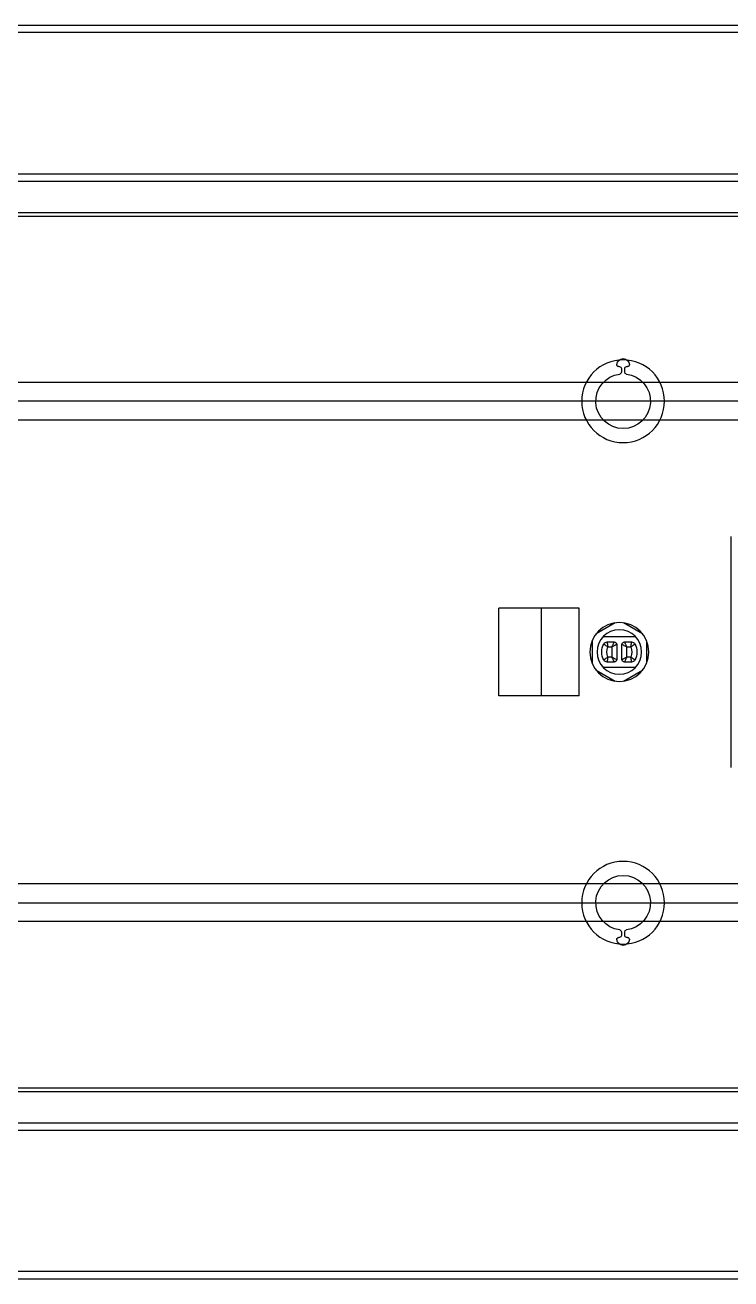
# Model space of a CAD drawing. Extents: x -12047294 to -5625356, y -1456591 to -622873.
# Drawn here: x -6041275 to -6040993, y -726074 to -725574 of the extents above; entities that cross this region are included whole.
import ezdxf

# ---------------------------------------------------------------- set-up
doc = ezdxf.new("R2010")
doc.units = 0
doc.header["$LTSCALE"] = 10
doc.header["$MEASUREMENT"] = 0
for name, color, linetype in [('03__ASM_ALL_CURVES', 7, 'Continuous'), ('06__ASM_ALL_SURFS', 7, 'Continuous'), ('COSMETICS', 7, 'Continuous'), ('ROUNDS', 7, 'Continuous'), ('洗碗间-设备', 1, 'Continuous')]:
    doc.layers.add(name, color=color, linetype=linetype)

# ---------------------------------------------------------------- blocks, each defined once
blk = doc.blocks.new('A$C4BD25D8E')
at = {"color": 3, "linetype": 'Continuous'}
for p, q in [((260.6, 342.5), (-1536.4, 342.5)), ((-1089.3, 206.32), (-1089.65, 206.32)), ((-1088.55, 204.07), (-1088.55, 205.57)), ((-1087.25, 205.57), (-1087.25, 204.07)), ((-1086.15, 206.32), (-1086.5, 206.32)), ((-1088.55, -20.57), (-1088.55, -19.07)), ((-1087.25, -19.07), (-1087.25, -20.57)), ((-1089.65, -21.32), (-1089.3, -21.32)), ((-1086.5, -21.32), (-1086.15, -21.32)), ((260.6, -157.5), (-1536.4, -157.5))]:
    blk.add_line(p, q, dxfattribs=at)
at = {"color": 9, "linetype": 'Continuous'}
for p, q in [((-1537.9, 339.5), (262.1, 339.5)), ((260.6, 283.2), (-1536.4, 283.2)), ((260.6, 280.3), (-1536.4, 280.3)), ((260.6, 267.8), (-1536.4, 267.8)), ((260.6, 266.35), (-1536.4, 266.35)), ((260.6, -81.35), (-1536.4, -81.35)), ((260.6, -82.8), (-1536.4, -82.8)), ((260.6, -95.3), (-1536.4, -95.3)), ((260.6, -98.2), (-1536.4, -98.2)), ((-1537.9, -154.5), (262.1, -154.5))]:
    blk.add_line(p, q, dxfattribs=at)
at = {"color": 6, "linetype": 'Continuous'}
blk.add_line((-1130.9, 138.5), (-1130.9, 46.5), dxfattribs=at)
at = {"color": 7, "linetype": 'Continuous'}
for p, q in [((-1070.4, 75), (-1070.4, 110)), ((-1070.4, 110), (-1038.4, 110)), ((-1055.4, 75), (-1055.4, 110)), ((-1038.4, 75), (-1038.4, 110)), ((-1095.65, 99.75), (-1088.05, 104.13)), ((-1084.75, 104.13), (-1077.15, 99.75)), ((-1097.3, 88.11), (-1097.3, 96.89)), ((-1092.9, 98.58), (-1079.9, 98.58)), ((-1075.5, 96.89), (-1075.5, 88.11)), ((-1088.05, 80.87), (-1095.65, 85.25)), ((-1079.9, 86.42), (-1092.9, 86.42)), ((-1077.15, 85.25), (-1084.75, 80.87)), ((-1070.4, 75), (-1038.4, 75))]:
    blk.add_line(p, q, dxfattribs=at)
for radius in [11.75, 8.9]:
    blk.add_circle((-1086.4, 92.5), radius, dxfattribs=at)
at = {"color": 3, "linetype": 'Continuous'}
for centre, radius, start, end in [((-1087.9, 207), 2.5, 2.1614, 177.8386), ((-1089.65, 207.07), 0.75, 177.8386, 270), ((-1089.3, 205.57), 0.75, 0, 90), ((-1086.5, 205.57), 0.75, 90, 180), ((-1086.15, 207.07), 0.75, 270, 2.1614), ((-1087.9, 192.5), 10.9, 96.902, 83.098), ((-1089.3, 204.07), 0.75, 276.902, 0), ((-1086.5, 204.07), 0.75, 180, 263.098), ((-1087.9, -7.5), 10.9, 276.902, 263.098), ((-1089.3, -19.07), 0.75, 0, 83.098), ((-1086.5, -19.07), 0.75, 96.902, 180), ((-1089.65, -22.07), 0.75, 90, 182.1614), ((-1087.9, -22), 2.5, 182.1614, 357.8386), ((-1089.3, -20.57), 0.75, 270, 0), ((-1086.5, -20.57), 0.75, 180, 270), ((-1086.15, -22.07), 0.75, 357.8386, 90)]:
    blk.add_arc(centre, radius, start, end, dxfattribs=at)
at = {"layer": '03__ASM_ALL_CURVES', "color": 4, "linetype": 'Continuous'}
for p, q in [((-1536.4, 192.5), (260.6, 192.5)), ((260.6, -7.5), (-1536.4, -7.5))]:
    blk.add_line(p, q, dxfattribs=at)
at = {"layer": '06__ASM_ALL_SURFS', "color": 6, "linetype": 'Continuous'}
for p, q in [((-1536.4, 200), (260.6, 200)), ((-1536.4, 185), (260.6, 185)), ((-1536.4, 0), (260.6, 0)), ((-1536.4, -15), (260.6, -15))]:
    blk.add_line(p, q, dxfattribs=at)
at = {"layer": 'COSMETICS', "color": 7, "linetype": 'Continuous'}
for centre in [(-1087.9, 192.5), (-1087.9, -7.5)]:
    blk.add_circle(centre, 16.5, dxfattribs=at)
at = {"layer": 'ROUNDS', "color": 7, "linetype": 'Continuous'}
for p, q in [((-1088.4, 96.5), (-1091.3, 96.5)), ((-1087.4, 89.5), (-1087.4, 95.5)), ((-1085.4, 95.5), (-1085.4, 89.5)), ((-1081.5, 96.5), (-1084.4, 96.5)), ((-1091.3, 88.5), (-1088.4, 88.5)), ((-1084.4, 88.5), (-1081.5, 88.5))]:
    blk.add_line(p, q, dxfattribs=at)
at = {"layer": 'ROUNDS', "color": 9, "linetype": 'Continuous'}
for p, q in [((-1089.4, 94.5), (-1090.98, 94.5)), ((-1090.98, 90.5), (-1089.4, 90.5)), ((-1089.4, 90.5), (-1089.4, 94.5)), ((-1083.4, 94.5), (-1083.4, 90.5)), ((-1081.82, 94.5), (-1083.4, 94.5)), ((-1083.4, 90.5), (-1081.82, 90.5))]:
    blk.add_line(p, q, dxfattribs=at)
at = {"layer": 'ROUNDS', "color": 7, "linetype": 'Continuous'}
for centre, radius, start, end in [((-1086.4, 92.5), 7, 152.9643, 207.0357), ((-1091.3, 95), 1.5, 90.0001, 152.9636), ((-1088.4, 95.5), 1, 0.001, 89.999), ((-1084.4, 95.5), 1, 90.001, 179.999), ((-1081.5, 95), 1.5, 27.0366, 89.9999), ((-1086.4, 92.5), 7, 332.9643, 27.0357), ((-1091.3, 90), 1.5, 207.0366, 269.9999), ((-1088.4, 89.5), 1, 270.001, 359.999), ((-1084.4, 89.5), 1, 180.001, 269.999), ((-1081.5, 90), 1.5, 270.0001, 332.9635)]:
    blk.add_arc(centre, radius, start, end, dxfattribs=at)
at = {"layer": 'ROUNDS', "color": 9, "linetype": 'Continuous'}
for start, end in [(156.4222, 203.5787), (336.4222, 23.5787)]:
    blk.add_arc((-1086.4, 92.5), 5, start, end, dxfattribs=at)
for points, knots in [([(-1092.64, 95.68), (-1092.64, 95.68), (-1092.64, 95.68), (-1092.63, 95.68), (-1092.63, 95.68), (-1092.63, 95.67), (-1092.62, 95.67), (-1092.6, 95.66), (-1092.59, 95.64), (-1092.57, 95.63), (-1092.54, 95.61), (-1092.5, 95.58), (-1092.44, 95.53), (-1092.36, 95.47), (-1092.26, 95.39), (-1092.15, 95.31), (-1092.04, 95.23), (-1091.86, 95.1), (-1091.62, 94.92), (-1091.31, 94.71), (-1091.09, 94.57), (-1090.98, 94.5)], [0, 0, 0, 0, 0.000312, 0.001236, 0.002772, 0.004917, 0.011029, 0.019558, 0.030492, 0.043799, 0.059435, 0.077355, 0.119855, 0.17084, 0.229757, 0.296007, 0.368904, 0.447738, 0.620055, 0.806479, 1, 1, 1, 1]), ([(-1090.98, 94.5), (-1091.01, 94.63), (-1091.05, 94.88), (-1091.11, 95.25), (-1091.16, 95.59), (-1091.2, 95.85), (-1091.23, 96.04), (-1091.25, 96.15), (-1091.26, 96.26), (-1091.28, 96.34), (-1091.29, 96.41), (-1091.29, 96.45), (-1091.3, 96.48), (-1091.3, 96.49), (-1091.3, 96.5), (-1091.3, 96.5), (-1091.3, 96.5)], [0, 0, 0, 0, 0.193921, 0.380708, 0.553248, 0.704988, 0.771154, 0.829937, 0.880755, 0.923075, 0.956459, 0.980562, 0.989042, 0.995117, 0.998774, 1, 1, 1, 1]), ([(-1088.4, 96.5), (-1088.4, 96.5), (-1088.4, 96.5), (-1088.4, 96.49), (-1088.41, 96.49), (-1088.41, 96.47), (-1088.42, 96.46), (-1088.44, 96.43), (-1088.45, 96.4), (-1088.47, 96.37), (-1088.49, 96.31), (-1088.53, 96.24), (-1088.59, 96.13), (-1088.65, 96.01), (-1088.72, 95.87), (-1088.79, 95.72), (-1088.9, 95.51), (-1089.04, 95.22), (-1089.22, 94.87), (-1089.34, 94.62), (-1089.4, 94.5)], [0, 0, 0, 0, 0.001373, 0.003065, 0.005426, 0.01214, 0.021494, 0.033459, 0.047963, 0.064925, 0.084263, 0.129716, 0.183528, 0.244866, 0.312874, 0.386686, 0.465467, 0.634744, 0.814807, 1, 1, 1, 1]), ([(-1089.4, 94.5), (-1089.28, 94.56), (-1089.03, 94.68), (-1088.58, 94.91), (-1088.03, 95.18), (-1087.61, 95.4), (-1087.4, 95.5)], [0, 0, 0, 0, 0.185193, 0.365258, 0.687133, 1, 1, 1, 1]), ([(-1085.4, 95.5), (-1085.4, 95.5), (-1085.4, 95.5), (-1085.39, 95.5), (-1085.39, 95.49), (-1085.38, 95.49), (-1085.36, 95.48), (-1085.33, 95.47), (-1085.3, 95.45), (-1085.27, 95.43), (-1085.22, 95.41), (-1085.14, 95.37), (-1085.03, 95.31), (-1084.91, 95.25), (-1084.77, 95.19), (-1084.62, 95.11), (-1084.41, 95), (-1084.12, 94.86), (-1083.77, 94.68), (-1083.52, 94.56), (-1083.4, 94.5)], [0, 0, 0, 0, 0.001373, 0.003065, 0.005426, 0.01214, 0.021494, 0.033459, 0.047963, 0.064925, 0.084263, 0.129716, 0.183528, 0.244866, 0.312874, 0.386686, 0.465467, 0.634744, 0.814807, 1, 1, 1, 1]), ([(-1083.4, 94.5), (-1083.46, 94.62), (-1083.58, 94.87), (-1083.81, 95.33), (-1084.09, 95.87), (-1084.3, 96.29), (-1084.4, 96.5)], [0, 0, 0, 0, 0.185193, 0.365258, 0.687133, 1, 1, 1, 1]), ([(-1081.5, 96.5), (-1081.5, 96.5), (-1081.5, 96.5), (-1081.5, 96.49), (-1081.51, 96.48), (-1081.51, 96.45), (-1081.52, 96.41), (-1081.53, 96.34), (-1081.54, 96.26), (-1081.56, 96.15), (-1081.57, 96.04), (-1081.6, 95.85), (-1081.64, 95.59), (-1081.7, 95.25), (-1081.76, 94.88), (-1081.8, 94.63), (-1081.82, 94.5)], [0, 0, 0, 0, 0.001225, 0.004882, 0.010958, 0.019438, 0.043541, 0.076925, 0.119246, 0.170064, 0.228847, 0.295014, 0.446755, 0.619296, 0.806082, 1, 1, 1, 1]), ([(-1081.82, 94.5), (-1081.71, 94.57), (-1081.49, 94.71), (-1081.19, 94.92), (-1080.94, 95.1), (-1080.77, 95.23), (-1080.65, 95.31), (-1080.54, 95.39), (-1080.45, 95.47), (-1080.36, 95.53), (-1080.3, 95.58), (-1080.26, 95.61), (-1080.24, 95.63), (-1080.22, 95.64), (-1080.2, 95.66), (-1080.19, 95.67), (-1080.18, 95.67), (-1080.17, 95.68), (-1080.17, 95.68), (-1080.17, 95.68), (-1080.17, 95.68), (-1080.17, 95.68)], [0, 0, 0, 0, 0.193518, 0.379941, 0.55226, 0.631094, 0.703992, 0.770243, 0.82916, 0.880145, 0.922646, 0.940565, 0.956202, 0.969509, 0.980443, 0.988972, 0.995084, 0.997229, 0.998764, 0.999688, 1, 1, 1, 1]), ([(-1090.98, 90.5), (-1091.09, 90.43), (-1091.31, 90.29), (-1091.62, 90.08), (-1091.86, 89.9), (-1092.04, 89.77), (-1092.15, 89.69), (-1092.26, 89.61), (-1092.36, 89.53), (-1092.44, 89.47), (-1092.5, 89.42), (-1092.54, 89.39), (-1092.57, 89.37), (-1092.59, 89.36), (-1092.6, 89.34), (-1092.62, 89.33), (-1092.63, 89.33), (-1092.63, 89.32), (-1092.63, 89.32), (-1092.64, 89.32), (-1092.64, 89.32), (-1092.64, 89.32)], [0, 0, 0, 0, 0.193518, 0.379941, 0.55226, 0.631094, 0.703992, 0.770243, 0.82916, 0.880145, 0.922646, 0.940565, 0.956202, 0.969509, 0.980443, 0.988972, 0.995084, 0.997229, 0.998764, 0.999688, 1, 1, 1, 1]), ([(-1091.3, 88.5), (-1091.3, 88.5), (-1091.3, 88.5), (-1091.3, 88.51), (-1091.3, 88.52), (-1091.29, 88.55), (-1091.29, 88.59), (-1091.28, 88.66), (-1091.26, 88.74), (-1091.25, 88.85), (-1091.23, 88.96), (-1091.2, 89.15), (-1091.16, 89.41), (-1091.11, 89.75), (-1091.05, 90.12), (-1091.01, 90.37), (-1090.98, 90.5)], [0, 0, 0, 0, 0.001225, 0.004882, 0.010958, 0.019438, 0.043541, 0.076925, 0.119246, 0.170064, 0.228847, 0.295014, 0.446755, 0.619296, 0.806082, 1, 1, 1, 1]), ([(-1089.4, 90.5), (-1089.34, 90.38), (-1089.22, 90.13), (-1088.99, 89.67), (-1088.72, 89.13), (-1088.51, 88.71), (-1088.4, 88.5)], [0, 0, 0, 0, 0.185193, 0.365258, 0.687133, 1, 1, 1, 1]), ([(-1087.4, 89.5), (-1087.4, 89.5), (-1087.4, 89.5), (-1087.41, 89.5), (-1087.42, 89.51), (-1087.43, 89.51), (-1087.45, 89.52), (-1087.47, 89.53), (-1087.5, 89.55), (-1087.53, 89.57), (-1087.59, 89.59), (-1087.67, 89.63), (-1087.77, 89.69), (-1087.9, 89.75), (-1088.03, 89.81), (-1088.18, 89.89), (-1088.39, 90), (-1088.68, 90.14), (-1089.03, 90.32), (-1089.28, 90.44), (-1089.4, 90.5)], [0, 0, 0, 0, 0.001373, 0.003065, 0.005426, 0.01214, 0.021494, 0.033459, 0.047963, 0.064925, 0.084263, 0.129716, 0.183528, 0.244866, 0.312874, 0.386686, 0.465467, 0.634744, 0.814807, 1, 1, 1, 1]), ([(-1083.4, 90.5), (-1083.52, 90.44), (-1083.77, 90.32), (-1084.23, 90.09), (-1084.77, 89.82), (-1085.19, 89.6), (-1085.4, 89.5)], [0, 0, 0, 0, 0.185193, 0.365258, 0.687133, 1, 1, 1, 1]), ([(-1084.4, 88.5), (-1084.4, 88.5), (-1084.4, 88.5), (-1084.4, 88.51), (-1084.39, 88.51), (-1084.39, 88.53), (-1084.38, 88.54), (-1084.37, 88.57), (-1084.35, 88.6), (-1084.34, 88.63), (-1084.31, 88.69), (-1084.27, 88.76), (-1084.22, 88.87), (-1084.15, 88.99), (-1084.09, 89.13), (-1084.01, 89.28), (-1083.91, 89.49), (-1083.76, 89.78), (-1083.58, 90.13), (-1083.46, 90.38), (-1083.4, 90.5)], [0, 0, 0, 0, 0.001373, 0.003065, 0.005426, 0.01214, 0.021494, 0.033459, 0.047963, 0.064925, 0.084263, 0.129716, 0.183528, 0.244866, 0.312874, 0.386686, 0.465467, 0.634744, 0.814807, 1, 1, 1, 1]), ([(-1081.82, 90.5), (-1081.8, 90.37), (-1081.76, 90.12), (-1081.7, 89.75), (-1081.64, 89.41), (-1081.6, 89.15), (-1081.57, 88.96), (-1081.56, 88.85), (-1081.54, 88.74), (-1081.53, 88.66), (-1081.52, 88.59), (-1081.51, 88.55), (-1081.51, 88.52), (-1081.5, 88.51), (-1081.5, 88.5), (-1081.5, 88.5), (-1081.5, 88.5)], [0, 0, 0, 0, 0.193921, 0.380708, 0.553248, 0.704988, 0.771154, 0.829937, 0.880755, 0.923075, 0.956459, 0.980562, 0.989042, 0.995117, 0.998774, 1, 1, 1, 1]), ([(-1080.17, 89.32), (-1080.17, 89.32), (-1080.17, 89.32), (-1080.17, 89.32), (-1080.17, 89.32), (-1080.18, 89.33), (-1080.19, 89.33), (-1080.2, 89.34), (-1080.22, 89.36), (-1080.24, 89.37), (-1080.26, 89.39), (-1080.3, 89.42), (-1080.36, 89.47), (-1080.45, 89.53), (-1080.54, 89.61), (-1080.65, 89.69), (-1080.77, 89.77), (-1080.94, 89.9), (-1081.19, 90.08), (-1081.49, 90.29), (-1081.71, 90.43), (-1081.82, 90.5)], [0, 0, 0, 0, 0.000312, 0.001236, 0.002772, 0.004917, 0.011029, 0.019558, 0.030492, 0.043799, 0.059435, 0.077355, 0.119855, 0.17084, 0.229757, 0.296007, 0.368904, 0.447738, 0.620055, 0.806479, 1, 1, 1, 1])]:
    blk.add_open_spline(points, degree=3, knots=knots, dxfattribs=at)

msp = doc.modelspace()

# ---------------------------------------------------------------- block references
at = {"layer": '洗碗间-设备', "xscale": -1}
msp.add_blockref('A$C4BD25D8E', (-6042124.15, -725916.04), dxfattribs=at)

doc.saveas('drawing.dxf')
